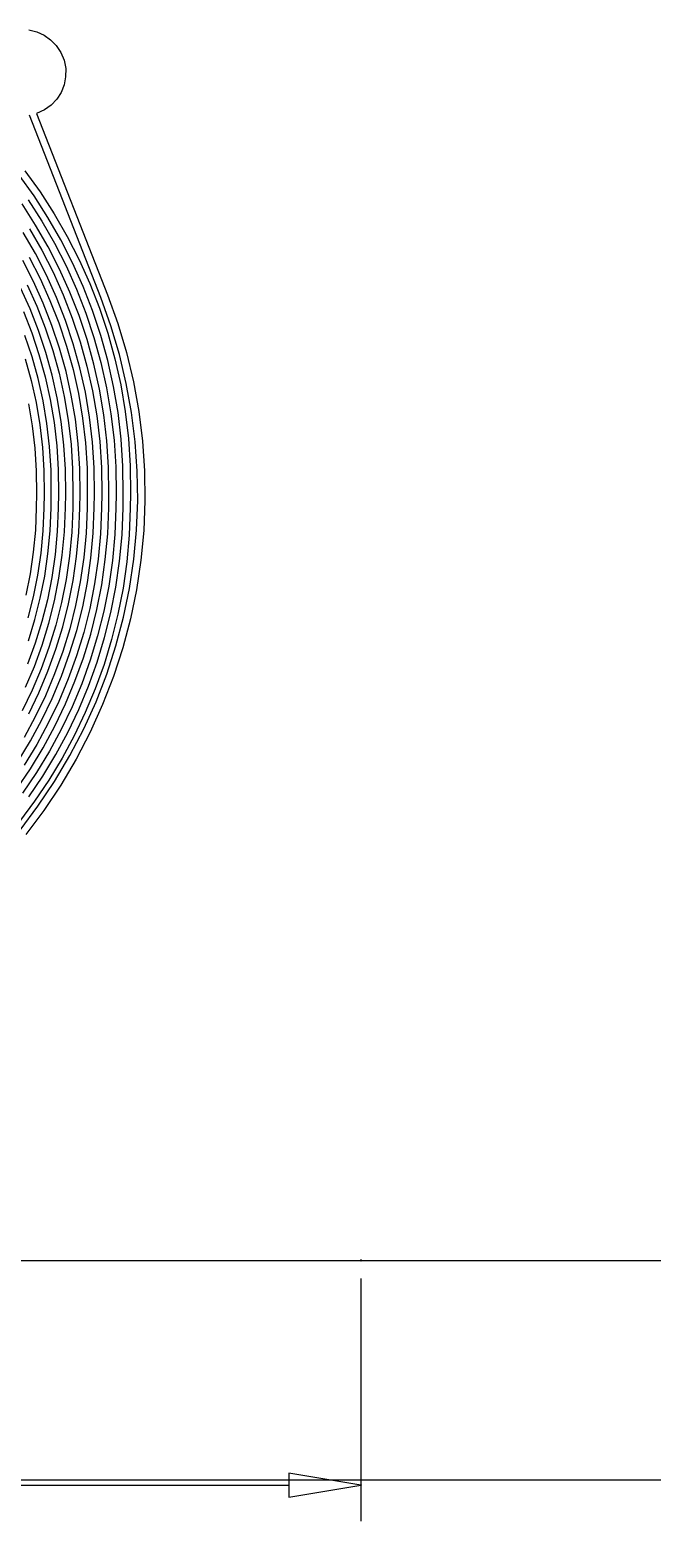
# Model space of a CAD drawing. Extents: x -264 to 377, y -298 to 357.
# Drawn here: x 164.4 to 249.5, y 0.2 to 204.3 of the extents above; entities that cross this region are included whole.
import ezdxf

# ---------------------------------------------------------------- set-up
doc = ezdxf.new("R2010")
doc.units = 0

msp = doc.modelspace()

# ---------------------------------------------------------------- linework, layer by layer
for p, q in [((164.210757, 204.334927), (165.292421, 204.073794)), ((165.292421, 204.073794), (166.299184, 203.618834)), ((166.299184, 203.618834), (167.204133, 202.985328)), ((167.204133, 202.985328), (167.980358, 202.188558)), ((167.980358, 202.188558), (168.600947, 201.243808)), ((168.600947, 201.243808), (169.038988, 200.166358)), ((169.038988, 200.166358), (169.259404, 199.024151)), ((169.259404, 199.024151), (169.254492, 197.89341)), ((169.038453, 196.801699), (168.625484, 195.776583)), ((169.254492, 197.89341), (169.038453, 196.801699)), ((167.265557, 194.036399), (166.346995, 193.37646)), ((168.029786, 194.845628), (167.265557, 194.036399)), ((168.625484, 195.776583), (168.029786, 194.845628)), ((174.06452, 167.677653), (164.325014, 192.651232)), ((166.346995, 193.37646), (165.288299, 192.893376)), ((165.288299, 192.893376), (174.982605, 168.035697)), ((164.929969, 181.593931), (162.891556, 184.452972)), ((163.684376, 185.042549), (165.750336, 182.144873)), ((165.750336, 182.144873), (167.675309, 179.146207)), ((165.143743, 177.613238), (163.2957, 180.491958)), ((164.116155, 181.042899), (165.989865, 178.124197)), ((166.829276, 178.635248), (164.929969, 181.593931)), ((165.989865, 178.124197), (167.721449, 175.111721)), ((168.584595, 175.581505), (166.829276, 178.635248)), ((167.675309, 179.146207), (169.454349, 176.051197)), ((165.118271, 173.700822), (163.457812, 176.589319)), ((164.304429, 177.102185), (165.988557, 174.172243)), ((166.851606, 174.642029), (165.143743, 177.613238)), ((169.454349, 176.051197), (171.082509, 172.864489)), ((166.637726, 170.726743), (165.118271, 173.700822)), ((165.988557, 174.172243), (167.529666, 171.155496)), ((168.414533, 171.582791), (166.851606, 174.642029)), ((167.721449, 175.111721), (169.306083, 172.009994)), ((170.191047, 172.437286), (168.584595, 175.581505)), ((164.861218, 169.872267), (163.385288, 172.761368)), ((164.255325, 173.231044), (165.75296, 170.299455)), ((169.827767, 168.439984), (168.414533, 171.582791)), ((169.306083, 172.009994), (170.738945, 168.823536)), ((171.643749, 169.207176), (170.191047, 172.437286)), ((171.082509, 172.864489), (172.554842, 169.590729)), ((166.195565, 166.904243), (164.861218, 169.872267)), ((165.75296, 170.299455), (167.106929, 167.287782)), ((168.011542, 167.671419), (166.637726, 170.726743)), ((167.529666, 171.155496), (168.923056, 168.056342)), ((172.554842, 169.590729), (173.866402, 166.234561)), ((164.379588, 166.137064), (163.084711, 169.017787)), ((163.976559, 169.444973), (165.291056, 166.520601)), ((169.235085, 164.539184), (168.011542, 167.671419)), ((168.923056, 168.056342), (170.16403, 164.879179)), ((171.086551, 165.218068), (169.827767, 168.439984)), ((170.738945, 168.823536), (172.015212, 165.556871)), ((172.937821, 165.895757), (171.643749, 169.207176)), ((175.45116, 163.807956), (174.06452, 167.677653)), ((174.982605, 168.035697), (176.387733, 164.114404)), ((163.475187, 165.753417), (164.610326, 162.844935)), ((165.532552, 163.183829), (164.379588, 166.137064)), ((165.291056, 166.520601), (166.461489, 163.522619)), ((167.383819, 163.861508), (166.195565, 166.904243)), ((167.106929, 167.287782), (168.312657, 164.2003)), ((172.015212, 165.556871), (173.13006, 162.21452)), ((174.068383, 162.507615), (172.937821, 165.895757)), ((173.866402, 166.234561), (175.012242, 162.800633)), ((166.461489, 163.522619), (167.483405, 160.455176)), ((168.421469, 160.748274), (167.383819, 163.861508)), ((168.312657, 164.2003), (169.365566, 161.041281)), ((170.303721, 161.334375), (169.235085, 164.539184)), ((170.16403, 164.879179), (171.247887, 161.628406)), ((172.186128, 161.921503), (171.086551, 165.218068)), ((176.614796, 159.888945), (175.45116, 163.807956)), ((176.387733, 164.114404), (177.566884, 160.143139)), ((164.65696, 159.576063), (163.681282, 162.506146)), ((164.610326, 162.844935), (165.601248, 159.869068)), ((166.539217, 160.16217), (165.532552, 163.183829)), ((171.212817, 158.061327), (170.303721, 161.334375)), ((171.247887, 161.628406), (172.169927, 158.30842)), ((173.12174, 158.554749), (172.186128, 161.921503)), ((173.13006, 162.21452), (174.078667, 158.801006)), ((175.030553, 159.047332), (174.068383, 162.507615)), ((175.012242, 162.800633), (175.987414, 159.29359)), ((163.719088, 159.282957), (164.534898, 156.337258)), ((165.48638, 156.583595), (164.65696, 159.576063)), ((165.601248, 159.869068), (166.443627, 156.829841)), ((167.395194, 157.076175), (166.539217, 160.16217)), ((167.483405, 160.455176), (168.352352, 157.322422)), ((169.304006, 157.568752), (168.421469, 160.748274)), ((169.365566, 161.041281), (170.261081, 157.815001)), ((175.987414, 159.29359), (176.786974, 155.718077)), ((177.556046, 155.929771), (176.614796, 159.888945)), ((177.566884, 160.143139), (178.520684, 156.131177)), ((168.352352, 157.322422), (169.063876, 154.128508)), ((170.026918, 154.327155), (169.304006, 157.568752)), ((170.261081, 157.815001), (170.994624, 154.525732)), ((171.957737, 154.724375), (171.212817, 158.061327)), ((172.169927, 158.30842), (172.925453, 154.923621)), ((173.888631, 155.122266), (173.12174, 158.554749)), ((174.078667, 158.801006), (174.85621, 155.32085)), ((175.819452, 155.519493), (175.030553, 159.047332)), ((164.534898, 156.337258), (165.202384, 153.334054)), ((166.165278, 153.532707), (165.48638, 156.583595)), ((166.443627, 156.829841), (167.133132, 153.731282)), ((168.096099, 153.929932), (167.395194, 157.076175)), ((174.85621, 155.32085), (175.457865, 151.778573)), ((176.430197, 151.92868), (175.819452, 155.519493)), ((176.786974, 155.718077), (177.405972, 152.07874)), ((178.275527, 151.939586), (177.556046, 155.929771)), ((178.520684, 156.131177), (179.249759, 152.08779)), ((164.741246, 150.127197), (164.234466, 153.13548)), ((165.202384, 153.334054), (165.717339, 150.277249)), ((166.689391, 150.427364), (166.165278, 153.532707)), ((167.133132, 153.731282), (167.665434, 150.577417)), ((168.637545, 150.72753), (168.096099, 153.929932)), ((169.063876, 154.128508), (169.613526, 150.877583)), ((170.585697, 151.027693), (170.026918, 154.327155)), ((170.994624, 154.525732), (171.56162, 151.177748)), ((172.533848, 151.327855), (171.957737, 154.724375)), ((172.925453, 154.923621), (173.509764, 151.478405)), ((174.482045, 151.628514), (173.888631, 155.122266)), ((171.56162, 151.177748), (171.957492, 147.775323)), ((172.936516, 147.876104), (172.533848, 151.327855)), ((173.509764, 151.478405), (173.918161, 147.977172)), ((174.897223, 148.077953), (174.482045, 151.628514)), ((175.457865, 151.778573), (175.87881, 148.178699)), ((176.857909, 148.279479), (176.430197, 151.92868)), ((177.405972, 152.07874), (177.839464, 148.380226)), ((178.773857, 147.927542), (178.275527, 151.939586)), ((179.249759, 152.08779), (179.754732, 148.022252)), ((165.093778, 147.070003), (164.741246, 150.127197)), ((165.717339, 150.277249), (166.07556, 147.170744)), ((167.054459, 147.27153), (166.689391, 150.427364)), ((167.665434, 150.577417), (168.036205, 147.372272)), ((169.015145, 147.473056), (168.637545, 150.72753)), ((169.613526, 150.877583), (169.996847, 147.573798)), ((170.975832, 147.67458), (170.585697, 151.027693)), ((165.287924, 143.967739), (165.093778, 147.070003)), ((166.07556, 147.170744), (166.272839, 144.018442)), ((167.256217, 144.069169), (167.054459, 147.27153)), ((168.036205, 147.372272), (168.241115, 144.119872)), ((169.224514, 144.170599), (169.015145, 147.473056)), ((169.996847, 147.573798), (170.209388, 144.221302)), ((171.192812, 144.272027), (170.975832, 147.67458)), ((171.957492, 147.775323), (172.177662, 144.322731)), ((173.161107, 144.373455), (172.936516, 147.876104)), ((173.918161, 147.977172), (174.145945, 144.42432)), ((175.12941, 144.475044), (174.897223, 148.077953)), ((175.87881, 148.178699), (176.114222, 144.52575)), ((177.097706, 144.576473), (176.857909, 148.279479)), ((177.839464, 148.380226), (178.082502, 144.627179)), ((179.051652, 143.902791), (178.773857, 147.927542)), ((179.754732, 148.022252), (180.036231, 143.943837)), ((165.319544, 140.824246), (165.287924, 143.967739)), ((166.272839, 144.018442), (166.304973, 140.824246)), ((167.290404, 140.824246), (167.256217, 144.069169)), ((168.241115, 144.119872), (168.275836, 140.824246)), ((169.261265, 140.824246), (169.224514, 144.170599)), ((170.209388, 144.221302), (170.246696, 140.824246)), ((171.232127, 140.824246), (171.192812, 144.272027)), ((172.177662, 144.322731), (172.217556, 140.824246)), ((173.202988, 140.824246), (173.161107, 144.373455)), ((174.145945, 144.42432), (174.188416, 140.824246)), ((175.173848, 140.824246), (175.12941, 144.475044)), ((176.114222, 144.52575), (176.159277, 140.824246)), ((177.144708, 140.824246), (177.097706, 144.576473)), ((178.082502, 144.627179), (178.13014, 140.824246)), ((179.109529, 139.874483), (179.051652, 143.902791)), ((180.036231, 143.943837), (180.094879, 139.861818)), ((165.159699, 135.829824), (165.288268, 138.885427)), ((165.288268, 138.885427), (165.319544, 140.824246)), ((166.273186, 138.853642), (166.142512, 135.747948)), ((166.304973, 140.824246), (166.273186, 138.853642)), ((167.128915, 135.727401), (167.260091, 138.884416)), ((167.260091, 138.884416), (167.290404, 140.824246)), ((168.245041, 138.853627), (168.111781, 135.646501)), ((168.275836, 140.824246), (168.245041, 138.853627)), ((169.098072, 135.625042), (169.231856, 138.883469)), ((169.231856, 138.883469), (169.261265, 140.824246)), ((170.216835, 138.853611), (170.080993, 135.545054)), ((170.246696, 140.824246), (170.216835, 138.853611)), ((171.06718, 135.522739), (171.203568, 138.88258)), ((171.203568, 138.88258), (171.232127, 140.824246)), ((172.188574, 138.8536), (172.05015, 135.443613)), ((172.217556, 140.824246), (172.188574, 138.8536)), ((173.036243, 135.420484), (173.175233, 138.881738)), ((173.175233, 138.881738), (173.202988, 140.824246)), ((174.160262, 138.853587), (174.019258, 135.34217)), ((174.188416, 140.824246), (174.160262, 138.853587)), ((175.005265, 135.318277), (175.146855, 138.880945)), ((175.146855, 138.880945), (175.173848, 140.824246)), ((176.131906, 138.853576), (175.988321, 135.240729)), ((176.159277, 140.824246), (176.131906, 138.853576)), ((176.974247, 135.216113), (177.118435, 138.880196)), ((177.118435, 138.880196), (177.144708, 140.824246)), ((178.103507, 138.853566), (177.957343, 135.13929)), ((178.13014, 140.824246), (178.103507, 138.853566)), ((178.948105, 135.85177), (179.109529, 139.874483)), ((180.094879, 139.861818), (179.931303, 135.785469)), ((164.875944, 132.818442), (165.159699, 135.829824)), ((166.142512, 135.747948), (165.854108, 132.687199)), ((166.837502, 132.61594), (167.128915, 135.727401)), ((168.111781, 135.646501), (167.815743, 132.48565)), ((168.799003, 132.413499), (169.098072, 135.625042)), ((170.080993, 135.545054), (169.777323, 132.284103)), ((170.760458, 132.211116), (171.06718, 135.522739)), ((172.05015, 135.443613), (171.738849, 132.082562)), ((172.721869, 132.00878), (173.036243, 135.420484)), ((174.019258, 135.34217), (173.700328, 131.88102)), ((174.683242, 131.80649), (175.005265, 135.318277)), ((175.988321, 135.240729), (175.661763, 131.67948)), ((176.644577, 131.604244), (176.974247, 135.216113)), ((177.957343, 135.13929), (177.623158, 131.477943)), ((178.567998, 131.843803), (178.948105, 135.85177)), ((179.931303, 135.785469), (179.546128, 131.724064)), ((164.441043, 129.854845), (164.875944, 132.818442)), ((165.854108, 132.687199), (165.41208, 129.675018)), ((166.390018, 129.553719), (166.837502, 132.61594)), ((167.815743, 132.48565), (167.361155, 129.374823)), ((168.338936, 129.252655), (168.799003, 132.413499)), ((169.777323, 132.284103), (169.310178, 129.07463)), ((170.287813, 128.951646), (170.760458, 132.211116)), ((171.738849, 132.082562), (171.25915, 128.774443)), ((172.236648, 128.650685), (172.721869, 132.00878)), ((173.700328, 131.88102), (173.208075, 128.474256)), ((174.185447, 128.349769), (174.683242, 131.80649)), ((175.661763, 131.67948), (175.156957, 128.174073)), ((176.13421, 128.048896), (176.644577, 131.604244)), ((177.623158, 131.477943), (177.105799, 127.873891)), ((177.969824, 127.859736), (178.567998, 131.843803)), ((179.546128, 131.724064), (178.939978, 127.686875)), ((163.859035, 126.942599), (164.441043, 129.854845)), ((165.41208, 129.675018), (164.820533, 126.71503)), ((165.790625, 126.544429), (166.390018, 129.553719)), ((167.361155, 129.374823), (166.752248, 126.317766)), ((167.722161, 126.14632), (168.338936, 129.252655)), ((169.310178, 129.07463), (168.683914, 125.920506)), ((169.653657, 125.748266), (170.287813, 128.951646)), ((171.25915, 128.774443), (170.615529, 125.523251)), ((171.585116, 125.350259), (172.236648, 128.650685)), ((164.820533, 126.71503), (164.083574, 123.810856)), ((173.208075, 128.474256), (172.5471, 125.125998)), ((173.51654, 124.952297), (174.185447, 128.349769)), ((175.156957, 128.174073), (174.478628, 124.728748)), ((175.44793, 124.554377), (176.13421, 128.048896)), ((177.105799, 127.873891), (176.410118, 124.331502)), ((177.154201, 123.908717), (177.969824, 127.859736)), ((178.939978, 127.686875), (178.11348, 123.683177)), ((165.043489, 123.591757), (165.790625, 126.544429)), ((166.752248, 126.317766), (165.993251, 123.318227)), ((166.952963, 123.098308), (167.722161, 126.14632)), ((168.683914, 125.920506), (167.902883, 122.825601)), ((168.862404, 122.604912), (169.653657, 125.748266)), ((170.615529, 125.523251), (169.812466, 122.332982)), ((170.771808, 122.111563), (171.585116, 125.350259)), ((172.5471, 125.125998), (171.722005, 121.840364)), ((172.681181, 121.618259), (173.51654, 124.952297)), ((174.478628, 124.728748), (173.631504, 121.347751)), ((174.590522, 121.124996), (175.44793, 124.554377)), ((164.152771, 120.699393), (165.043489, 123.591757)), ((165.993251, 123.318227), (165.088395, 120.379952)), ((166.035633, 120.11243), (166.952963, 123.098308)), ((167.902883, 122.825601), (166.97144, 119.793787)), ((167.918464, 119.52552), (168.862404, 122.604912)), ((176.410118, 124.331502), (175.540965, 120.855142)), ((176.121746, 119.999901), (177.154201, 123.908717)), ((178.11348, 123.683177), (177.067259, 119.722242)), ((169.812466, 122.332982), (168.854437, 119.207629)), ((169.801262, 118.938657), (170.771808, 122.111563)), ((171.722005, 121.840364), (170.737393, 118.621474)), ((171.684031, 118.351838), (172.681181, 121.618259)), ((173.631504, 121.347751), (172.620309, 118.035324)), ((173.56677, 117.765059), (174.590522, 121.124996)), ((175.540965, 120.855142), (174.503189, 117.449179)), ((165.088395, 120.379952), (164.04191, 117.506689)), ((164.974458, 117.1925), (166.035633, 120.11243)), ((166.97144, 119.793787), (165.893938, 116.828935)), ((166.82625, 116.514028), (167.918464, 119.52552)), ((168.854437, 119.207629), (167.745922, 116.151189)), ((168.678013, 115.835601), (169.801262, 118.938657)), ((170.737393, 118.621474), (169.597865, 115.473446)), ((174.873076, 116.142437), (176.121746, 119.999901)), ((177.067259, 119.722242), (175.801939, 115.813346)), ((163.773725, 114.34233), (164.974458, 117.1925)), ((165.893938, 116.828935), (164.674732, 113.934916)), ((165.590174, 113.57437), (166.82625, 116.514028)), ((170.529749, 115.157218), (171.684031, 118.351838)), ((172.620309, 118.035324), (171.44977, 114.795709)), ((172.381458, 114.478874), (173.56677, 117.765059)), ((174.503189, 117.449179), (173.30164, 114.117978)), ((167.745922, 116.151189), (166.491397, 113.167656)), ((167.406597, 112.806456), (168.678013, 115.835601)), ((169.597865, 115.473446), (168.308023, 112.4004)), ((169.222997, 112.038584), (170.529749, 115.157218)), ((171.44977, 114.795709), (170.124612, 111.63315)), ((171.039372, 111.270751), (172.381458, 114.478874)), ((173.408807, 112.345477), (174.873076, 116.142437)), ((175.801939, 115.813346), (174.318147, 111.96576)), ((164.674732, 113.934916), (163.318176, 111.115601)), ((164.214649, 110.710484), (165.590174, 113.57437)), ((166.491397, 113.167656), (165.095342, 110.261025)), ((165.991552, 109.855281), (167.406597, 112.806456)), ((168.308023, 112.4004), (166.87247, 109.406454)), ((171.729558, 108.618174), (173.408807, 112.345477)), ((173.30164, 114.117978), (171.941169, 110.865907)), ((165.095342, 110.261025), (163.562233, 107.435292)), ((167.768434, 109.000119), (169.222997, 112.038584)), ((170.124612, 111.63315), (168.649563, 108.551889)), ((169.545294, 108.144995), (171.039372, 111.270751)), ((171.941169, 110.865907), (170.426624, 107.697333)), ((174.318147, 111.96576), (172.616508, 108.188759)), ((164.437412, 106.986137), (165.991552, 109.855281)), ((166.87247, 109.406454), (165.295807, 106.495728)), ((166.170721, 106.046008), (167.768434, 109.000119)), ((168.649563, 108.551889), (167.029347, 105.556171)), ((169.835944, 104.969678), (171.729558, 108.618174)), ((162.748715, 104.203083), (164.437412, 106.986137)), ((165.295807, 106.495728), (163.582636, 103.67234)), ((167.90401, 105.105917), (169.545294, 108.144995)), ((170.426624, 107.697333), (168.762857, 104.616623)), ((172.616508, 108.188759), (170.697646, 104.491616)), ((164.434518, 103.180435), (166.170721, 106.046008)), ((167.029347, 105.556171), (165.26869, 102.650236)), ((166.120304, 102.157822), (167.90401, 105.105917)), ((168.762857, 104.616623), (166.954717, 101.628143)), ((167.742713, 101.431928), (169.835944, 104.969678)), ((170.697646, 104.491616), (168.576505, 100.906696)), ((162.564486, 100.407583), (164.434518, 103.180435)), ((165.26869, 102.650236), (163.37232, 99.83833)), ((164.19896, 99.305019), (166.120304, 102.157822)), ((166.954717, 101.628143), (165.007053, 98.736261)), ((165.469156, 98.03434), (167.742713, 101.431928)), ((168.576505, 100.906696), (166.272634, 97.463808)), ((165.007053, 98.736261), (162.924717, 95.945343)), ((163.022713, 94.782282), (165.469156, 98.03434)), ((166.272634, 97.463808), (163.793572, 94.168389))]:
    msp.add_line(p, q)
at = {"layer": 'Layer 1'}
for p, q in [((106.68648, 35.866898), (375.61261, 35.866898)), ((209.629158, 35.924176), (209.596085, 35.866892)), ((209.596085, 35.866892), (209.629158, 35.809608)), ((209.695303, 35.924176), (209.629158, 35.924176)), ((209.629158, 35.809608), (209.695303, 35.809608)), ((209.728376, 35.866892), (209.695303, 35.924176)), ((209.695303, 35.809608), (209.728376, 35.866892)), ((209.728376, 35.866892), (209.728376, 35.866892)), ((209.662184, 33.403365), (209.662184, 0.159041)), ((199.808055, 6.728637), (199.808055, 3.445161)), ((209.662184, 5.088222), (199.808055, 6.728637)), ((10.60528, 5.088222), (199.808055, 5.088222)), ((106.68648, 5.821117), (375.61261, 5.821117)), ((199.808055, 3.445161), (209.662184, 5.088222)), ((209.629158, 5.144593), (209.596085, 5.087309)), ((209.596085, 5.087309), (209.629158, 5.030025)), ((209.695303, 5.144593), (209.629158, 5.144593)), ((209.629158, 5.030025), (209.695303, 5.030025)), ((209.728376, 5.087309), (209.695303, 5.144593)), ((209.695303, 5.030025), (209.728376, 5.087309)), ((209.728376, 5.087309), (209.728376, 5.087309))]:
    msp.add_line(p, q, dxfattribs=at)

doc.saveas('drawing.dxf')
